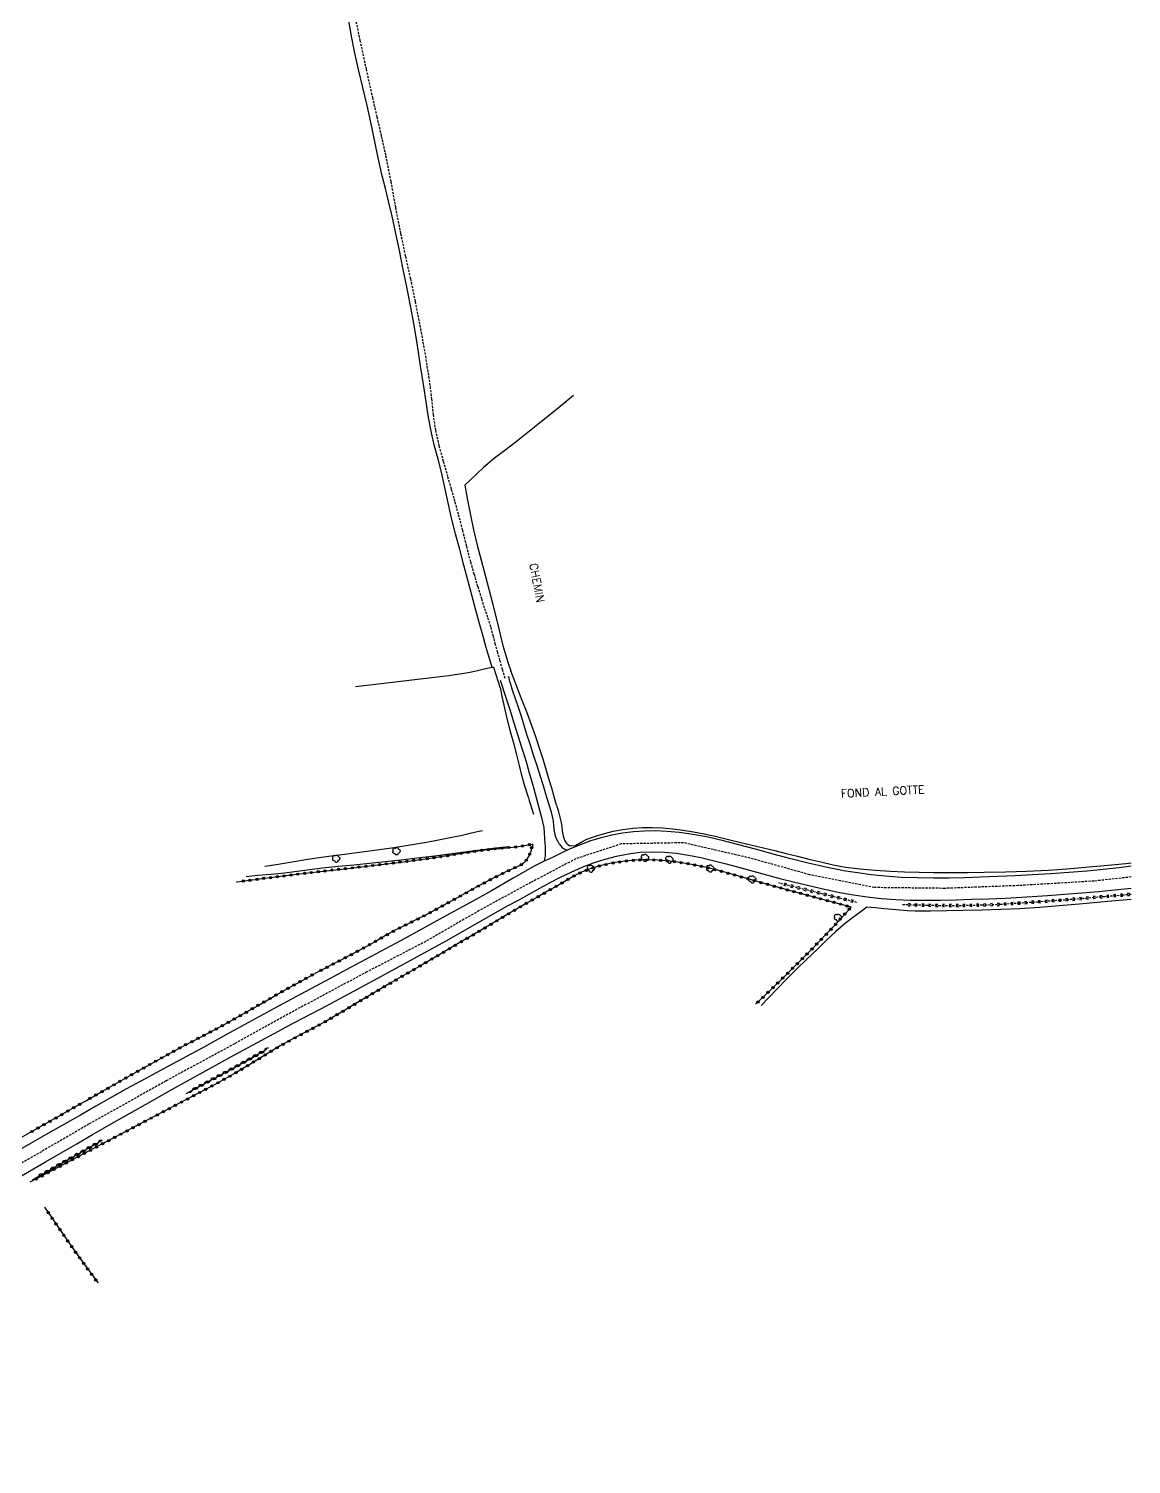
# Model space of a CAD drawing. Header units: millimetres. Extents: x 192000 to 193000, y 106000 to 107000.
# Drawn here: x 192759.1 to 193000, y 106000 to 106313.9 of the extents above; entities that cross this region are included whole.
import ezdxf

# ---------------------------------------------------------------- set-up
doc = ezdxf.new("R2010")
doc.units = ezdxf.units.MM
doc.linetypes.add('DASHED', pattern=[0.75, 0.5, -0.25])
doc.layers.get('0').update_dxf_attribs({"linetype": 'CONTINUOUS'})
for name, color, linetype in [('W0001', 6, 'DASHED'), ('W0008', 7, 'CONTINUOUS'), ('W0070', 7, 'DASHED'), ('W0071', 7, 'CONTINUOUS'), ('W0211', 2, 'CONTINUOUS'), ('W0214', 2, 'CONTINUOUS'), ('W0220', 5, 'DASHED'), ('W0300', 7, 'CONTINUOUS'), ('W0310', 3, 'CONTINUOUS'), ('W0322', 7, 'CONTINUOUS'), ('W0323', 7, 'CONTINUOUS'), ('W0330', 7, 'CONTINUOUS'), ('W0989', 7, 'CONTINUOUS')]:
    doc.layers.add(name, color=color, linetype=linetype)
doc.styles.get("Standard").update_dxf_attribs({"font": 'romans.shx', "width": 0.85})

# ---------------------------------------------------------------- blocks, each defined once
blk = doc.blocks.new('T300')
for p, q in [((-0.8, 0.51), (-0.86, 0.34)), ((-0.86, 0.34), (-0.86, 0.17)), ((-0.86, 0.17), (-0.74, 0.06)), ((-0.69, 0.63), (-0.8, 0.51)), ((-0.8, -0.06), (-0.74, 0.06)), ((-0.74, 0.06), (-0.69, 0.11)), ((-0.57, 0.69), (-0.69, 0.63)), ((-0.46, 0.69), (-0.57, 0.69)), ((-0.29, 0.63), (-0.46, 0.69)), ((-0.29, 0.63), (-0.17, 0.74)), ((-0.23, 0.57), (-0.29, 0.63)), ((-0.17, 0.74), (-0.06, 0.8)), ((-0.06, 0.8), (0.06, 0.8)), ((0.06, 0.8), (0.23, 0.74)), ((0.23, 0.74), (0.34, 0.63)), ((0.34, 0.63), (0.4, 0.51)), ((0.46, 0.46), (0.34, 0.46)), ((0.4, 0.51), (0.4, 0.46)), ((0.57, 0.4), (0.46, 0.46)), ((0.57, 0.4), (0.69, 0.29)), ((0.69, 0.29), (0.74, 0.17)), ((0.74, 0.06), (0.69, -0.17)), ((0.74, 0.17), (0.74, 0.06)), ((-0.8, -0.17), (-0.8, -0.06)), ((-0.8, -0.23), (-0.8, -0.17)), ((-0.74, -0.34), (-0.8, -0.23)), ((-0.69, -0.4), (-0.74, -0.34)), ((-0.51, -0.46), (-0.69, -0.4)), ((-0.4, -0.46), (-0.51, -0.46)), ((-0.4, -0.46), (-0.34, -0.46)), ((-0.34, -0.46), (-0.34, -0.4)), ((-0.34, -0.51), (-0.34, -0.46)), ((-0.29, -0.63), (-0.34, -0.51)), ((-0.17, -0.74), (-0.29, -0.63)), ((-0.06, -0.8), (-0.17, -0.74)), ((0.06, -0.8), (-0.06, -0.8)), ((0.17, -0.74), (0.06, -0.8)), ((0.23, -0.69), (0.17, -0.74)), ((0.29, -0.46), (0.23, -0.46)), ((0.29, -0.63), (0.23, -0.69)), ((0.46, -0.4), (0.29, -0.46)), ((0.34, -0.51), (0.29, -0.63)), ((0.34, -0.51), (0.34, -0.46)), ((0.57, -0.34), (0.46, -0.4)), ((0.63, -0.29), (0.57, -0.34)), ((0.69, -0.17), (0.63, -0.29))]:
    blk.add_line(p, q)
blk = doc.blocks.new('t323o')
at = {"color": 0, "linetype": 'Continuous'}
for radius in [0.25, 0.15]:
    blk.add_circle((0, 0), radius, dxfattribs=at)
blk = doc.blocks.new('t322o')
at = {"color": 0, "linetype": 'Continuous'}
for radius in [0.25, 0.15]:
    blk.add_circle((0, 0), radius, dxfattribs=at)
blk = doc.blocks.new('t310o')
at = {"color": 0, "linetype": 'Continuous'}
for centre, start, end in [((-0.5, 0.38), 216.8699, 323.1304), ((0.5, -0.37), 36.8699, 143.1303)]:
    blk.add_arc(centre, 0.625, start, end, dxfattribs=at)
blk = doc.blocks.new('t220o')
at = {"color": 0, "linetype": 'Continuous'}
for p, q in [((-0.25, 0.25), (0.25, 0.25)), ((-0.25, -0.25), (0.25, -0.25))]:
    blk.add_line(p, q, dxfattribs=at)

msp = doc.modelspace()

# ---------------------------------------------------------------- linework, layer by layer
at = {"layer": 'W0001'}
msp.add_lwpolyline([(193000, 106128.42), (192991.88, 106127.51), (192975.27, 106126.53), (192959.27, 106125.92), (192943.86, 106126.1), (192929.73, 106128.91), (192916.74, 106132.54), (192902.17, 106135.89), (192888.55, 106135.65), (192878.61, 106132.39), (192868.76, 106127.19), (192857.48, 106121.06), (192845.84, 106114.33), (192832.96, 106107.65), (192817.7, 106099.48), (192804.05, 106091.94), (192789.1, 106083.83), (192772.22, 106074.36), (192755.39, 106064.63)], dxfattribs=at)
at = {"layer": 'W0008'}
for points in [[(193000, 106130.77), (192997.36, 106130.45), (192993.86, 106130.06), (192990.35, 106129.71), (192986.39, 106129.39), (192982.42, 106129.12), (192978.44, 106128.89), (192974.66, 106128.69), (192970.87, 106128.52), (192967.08, 106128.38), (192963.64, 106128.26), (192960.2, 106128.16), (192956.76, 106128.14), (192953.25, 106128.2), (192949.75, 106128.33), (192946.25, 106128.57), (192943.19, 106128.89), (192940.14, 106129.3), (192937.11, 106129.78), (192933.25, 106130.55), (192929.42, 106131.45), (192925.6, 106132.4), (192921.72, 106133.43), (192917.86, 106134.52), (192913.98, 106135.54), (192910.59, 106136.38), (192907.18, 106137.17), (192903.75, 106137.79), (192901.18, 106138.13), (192898.59, 106138.38), (192896.01, 106138.49), (192893.6, 106138.45), (192891.2, 106138.29), (192888.82, 106138), (192886.47, 106137.55), (192884.15, 106136.98), (192881.86, 106136.3), (192877.72, 106134.7), (192876.76, 106134.25), (192873.68, 106132.77), (192871.72, 106131.84), (192869.65, 106130.84)], [(192773.01, 106072.1), (192778.78, 106075.38), (192784.56, 106078.66), (192790.35, 106081.92), (192797.2, 106085.74), (192804.06, 106089.52), (192810.94, 106093.27), (192816.97, 106096.49), (192823.02, 106099.68), (192829.05, 106102.9), (192836.13, 106106.74), (192843.2, 106110.61), (192850.26, 106114.48), (192863.72, 106122.07), (192866.07, 106123.38), (192868.42, 106124.68), (192870.78, 106125.97), (192873.03, 106127.18), (192875.29, 106128.37), (192877.59, 106129.48), (192880.03, 106130.54), (192882.51, 106131.51), (192885.04, 106132.33), (192887.55, 106132.99), (192890.11, 106133.5), (192892.68, 106133.83), (192895.33, 106133.94), (192897.99, 106133.85), (192900.63, 106133.62), (192903.28, 106133.21), (192905.91, 106132.65), (192908.53, 106132.05), (192911.49, 106131.3), (192914.43, 106130.49), (192917.37, 106129.67), (192920.3, 106128.89), (192923.23, 106128.1), (192926.16, 106127.35), (192929.54, 106126.52), (192932.93, 106125.73), (192936.33, 106125.03), (192939.32, 106124.5), (192942.32, 106124.04), (192945.34, 106123.69), (192948.52, 106123.47), (192951.71, 106123.37), (192954.9, 106123.33), (192958.32, 106123.35), (192961.74, 106123.43), (192965.16, 106123.54), (192968.81, 106123.66), (192972.46, 106123.8), (192976.11, 106123.98), (192981.7, 106124.35), (192987.29, 106124.8), (192992.88, 106125.25)], [(192869.65, 106130.84), (192864.91, 106128.13), (192860.18, 106125.42), (192855.43, 106122.74), (192850.4, 106119.96), (192845.35, 106117.21), (192840.29, 106114.48), (192834.86, 106111.55), (192829.42, 106108.64), (192823.98, 106105.73), (192818.36, 106102.69), (192812.73, 106099.65), (192807.11, 106096.6), (192802.28, 106093.94), (192797.45, 106091.27), (192792.62, 106088.62), (192788.56, 106086.45), (192784.5, 106084.3), (192780.45, 106082.11), (192777.09, 106080.21), (192773.73, 106078.29), (192770.38, 106076.36)], [(192992.88, 106125.25), (192997.04, 106125.68), (193000, 106125.98)], [(192770.38, 106076.36), (192763.27, 106072.3), (192756.16, 106068.23), (192749.05, 106064.17), (192741.01, 106059.6), (192732.97, 106055.05), (192724.92, 106050.49), (192718.24, 106046.72), (192711.57, 106042.96), (192704.89, 106039.18), (192698.27, 106035.42), (192691.65, 106031.65), (192685.04, 106027.86), (192677.6, 106023.58), (192670.17, 106019.27), (192662.74, 106014.97), (192655.4, 106010.73), (192648.06, 106006.48), (192640.7, 106002.25), (192636.78, 106000)], [(192757.51, 106063.07), (192762.76, 106066.11), (192766.18, 106068.1), (192769.59, 106070.1), (192773.01, 106072.1)]]:
    msp.add_lwpolyline(points, dxfattribs=at)
at = {"layer": 'W0070'}
msp.add_lwpolyline([(192830.12, 106317.62), (192831.45, 106311.35), (192832.8, 106305.08), (192834.18, 106298.82), (192835.15, 106294.6), (192836.12, 106290.38), (192837.06, 106286.16), (192838.18, 106280.47), (192839.23, 106274.77), (192840.33, 106269.08), (192841.39, 106264.12), (192842.49, 106259.17), (192843.53, 106254.21), (192844.68, 106248.28), (192845.75, 106242.33), (192846.68, 106236.37), (192847.08, 106232.94), (192847.43, 106229.51), (192847.94, 106226.11), (192848.72, 106222.7), (192849.66, 106219.32), (192850.62, 106215.94), (192851.39, 106213.19), (192852.18, 106210.44), (192852.95, 106207.68), (192853.84, 106204.22), (192854.7, 106200.75), (192855.6, 106197.3), (192856.38, 106194.59), (192857.18, 106191.9), (192858, 106189.21), (192858.68, 106187.14), (192859.36, 106185.08), (192860.02, 106183.01), (192860.5, 106181.25), (192860.96, 106179.48), (192861.43, 106177.72), (192861.99, 106175.76), (192862.55, 106173.82), (192863.11, 106171.87)], dxfattribs=at)
at = {"layer": 'W0071'}
for points in [[(192862.1, 106171.44), (192862.24, 106171)], [(192862.24, 106171), (192863.11, 106168.34), (192864.11, 106165.23), (192865.11, 106162.12), (192865.98, 106159.37), (192866.85, 106156.61), (192867.69, 106153.85), (192868.46, 106151.16), (192869.21, 106148.46), (192869.94, 106145.76), (192870.56, 106143.6), (192871.16, 106141.44), (192871.6, 106139.25), (192871.72, 106138.07), (192871.79, 106136.89), (192871.87, 106135.7)], [(192864.28, 106171), (192864.23, 106171.17), (192864.13, 106171.54), (192864.03, 106171.91), (192863.93, 106172.28)], [(192874.96, 106135.68), (192874.68, 106136.22), (192874.4, 106136.76), (192874.16, 106137.32), (192873.93, 106138.42), (192873.85, 106139.56), (192873.73, 106140.69), (192873.3, 106142.57), (192872.74, 106144.43), (192872.17, 106146.28), (192871.54, 106148.35), (192870.88, 106150.42), (192870.22, 106152.49), (192869.46, 106154.86), (192868.69, 106157.23), (192867.93, 106159.6), (192867.32, 106161.56), (192866.72, 106163.53), (192866.1, 106165.49), (192865.46, 106167.38), (192864.81, 106169.26), (192864.28, 106171)], [(192871.87, 106135.7), (192871.91, 106134.98), (192871.95, 106134.26), (192871.95, 106133.53), (192871.89, 106132.97), (192871.81, 106132.4), (192871.72, 106131.84)], [(192874.96, 106135.68), (192875.27, 106135.32), (192875.58, 106134.95), (192875.93, 106134.64), (192876.2, 106134.49), (192876.48, 106134.37), (192876.76, 106134.25)]]:
    msp.add_lwpolyline(points, dxfattribs=at)
at = {"layer": 'W0211'}
for points in [[(192865.37, 106171), (192864.4, 106173.48)], [(192862.06, 106169.81), (192862.54, 106167.57), (192863.02, 106165.32), (192863.54, 106163.07), (192864.21, 106160.51), (192864.92, 106157.95), (192865.62, 106155.39), (192866.2, 106153.05), (192866.78, 106150.7), (192867.43, 106148.37), (192867.64, 106147.69), (192867.86, 106147.01), (192868.08, 106146.33), (192868.27, 106145.73), (192868.45, 106145.12), (192868.64, 106144.51)], [(192874.41, 106144.09), (192873.88, 106145.94), (192873.35, 106147.8), (192872.82, 106149.65), (192872.16, 106151.9), (192871.48, 106154.15), (192870.78, 106156.38), (192869.88, 106159.03), (192868.93, 106161.66), (192867.96, 106164.29), (192866.79, 106167.36), (192865.6, 106170.42), (192865.37, 106171)], [(192868.64, 106144.51), (192869.38, 106142.17)], [(192858.22, 106138.54), (192856.74, 106138.2), (192855.26, 106137.85), (192853.77, 106137.52), (192851.18, 106136.96), (192848.59, 106136.44), (192845.98, 106135.94), (192842.42, 106135.34), (192838.83, 106134.81), (192835.25, 106134.3), (192831.36, 106133.78), (192827.48, 106133.29), (192823.59, 106132.77), (192820.1, 106132.23), (192816.61, 106131.65), (192813.12, 106131.09), (192810.69, 106130.7)]]:
    msp.add_lwpolyline(points, dxfattribs=at)
at = {"layer": 'W0214'}
msp.add_lwpolyline([(192864, 106135.03), (192861.15, 106134.68), (192858.29, 106134.33), (192855.44, 106133.98), (192851.61, 106133.48), (192847.77, 106132.98), (192843.94, 106132.5), (192840.47, 106132.1), (192836.99, 106131.72), (192833.52, 106131.35), (192830.11, 106131.01), (192826.7, 106130.67), (192823.3, 106130.31), (192820.52, 106129.96), (192817.74, 106129.59), (192814.96, 106129.25), (192812.04, 106128.97), (192809.12, 106128.72), (192806.6, 106128.47)], dxfattribs=at)
at = {"layer": 'W0220'}
for points in [[(192940.06, 106122.84), (192937.52, 106123.47), (192934.97, 106124.09), (192932.43, 106124.72), (192929.27, 106125.51), (192926.12, 106126.31), (192922.96, 106127.1)], [(193000, 106124.6), (192998.11, 106124.43), (192994.17, 106124.1), (192989.34, 106123.69), (192984.5, 106123.29), (192979.66, 106122.94), (192975.58, 106122.66), (192971.5, 106122.4), (192967.42, 106122.23), (192964.39, 106122.15), (192961.36, 106122.12), (192958.32, 106122.13), (192955.54, 106122.18), (192952.76, 106122.26), (192949.97, 106122.35)]]:
    msp.add_lwpolyline(points, dxfattribs=at)
at = {"layer": 'W0310'}
for points in [[(192793.49, 106081.1), (192797.15, 106083.06), (192800.81, 106085.02), (192804.45, 106087.01), (192806.68, 106088.25), (192808.91, 106089.5), (192811.14, 106090.76)], [(192759.89, 106062.22), (192775.17, 106070.85)]]:
    msp.add_lwpolyline(points, dxfattribs=at)
at = {"layer": 'W0322'}
msp.add_lwpolyline([(192869.22, 106135.61), (192869, 106134.82), (192868.78, 106134.03), (192868.49, 106133.28), (192868.15, 106132.65), (192867.76, 106132.05), (192867.3, 106131.52), (192866.61, 106131.03), (192865.82, 106130.66), (192865.02, 106130.3), (192864.32, 106129.97), (192863.6, 106129.65), (192862.89, 106129.32), (192861.66, 106128.7), (192860.43, 106128.07), (192859.21, 106127.43), (192857.03, 106126.26), (192854.87, 106125.06), (192852.71, 106123.86), (192850.45, 106122.61), (192848.2, 106121.36), (192845.92, 106120.15), (192843.67, 106119.01), (192841.41, 106117.91), (192839.16, 106116.76), (192837.06, 106115.6), (192834.98, 106114.41), (192832.89, 106113.24), (192831.02, 106112.23), (192829.15, 106111.22), (192827.28, 106110.23), (192825.39, 106109.25), (192823.49, 106108.28), (192821.6, 106107.3)], dxfattribs=at)
at = {"layer": 'W0323'}
for points in [[(192804.47, 106127.31), (192804.59, 106127.32), (192810.07, 106128.06), (192814.11, 106128.57), (192818.15, 106129.07), (192822.19, 106129.55), (192826.17, 106130.01), (192830.15, 106130.45), (192834.12, 106130.91), (192838.67, 106131.46), (192843.22, 106132.04), (192847.77, 106132.66), (192851.45, 106133.23), (192855.13, 106133.82), (192858.82, 106134.33), (192861.22, 106134.59), (192863.63, 106134.82), (192866.04, 106135.05), (192869.22, 106135.61)], [(192917.91, 106100.58), (192920.86, 106103.41), (192924.15, 106106.61), (192927.27, 106109.7), (192930.36, 106112.8), (192933.41, 106115.96), (192935.22, 106117.91), (192937.01, 106119.88), (192938.8, 106121.85), (192936.1, 106122.57), (192933.39, 106123.29), (192930.69, 106124.02), (192927.23, 106124.95), (192923.77, 106125.89), (192920.31, 106126.84), (192917.53, 106127.64), (192914.75, 106128.45), (192911.96, 106129.22), (192909.56, 106129.87), (192907.16, 106130.49), (192904.74, 106131.02), (192902.66, 106131.39), (192900.58, 106131.71), (192898.48, 106131.94), (192896.43, 106132.09), (192894.37, 106132.16), (192892.32, 106132.13), (192890.22, 106131.98), (192888.13, 106131.71), (192886.06, 106131.33), (192883.89, 106130.82), (192881.74, 106130.18), (192879.67, 106129.37), (192878.02, 106128.53), (192876.42, 106127.58), (192874.82, 106126.62), (192872.47, 106125.29), (192870.11, 106123.96), (192867.77, 106122.62), (192864.31, 106120.59), (192860.88, 106118.54), (192857.44, 106116.48), (192853.3, 106114.06), (192849.16, 106111.63), (192845.02, 106109.21), (192841.47, 106107.15), (192837.93, 106105.09), (192834.38, 106103.03), (192830.91, 106100.94), (192827.44, 106098.86), (192823.94, 106096.83), (192820.64, 106095.03), (192817.32, 106093.29), (192814.02, 106091.48), (192810.68, 106089.48), (192807.37, 106087.42), (192804.03, 106085.42), (192800.19, 106083.28), (192796.31, 106081.21), (192792.42, 106079.16), (192788.42, 106077.04), (192784.41, 106074.93), (192780.41, 106072.82), (192773.38, 106069.1), (192766.35, 106065.37), (192759.32, 106061.65)], [(192771.17, 106079.24), (192775.2, 106081.55), (192779.23, 106083.86), (192783.26, 106086.14), (192786.35, 106087.87), (192789.44, 106089.59), (192792.54, 106091.28), (192795.49, 106092.83), (192798.45, 106094.35), (192801.4, 106095.91), (192805.31, 106098.1), (192809.19, 106100.34), (192813.08, 106102.57), (192815.92, 106104.15), (192818.76, 106105.73), (192821.6, 106107.3)], [(192771.17, 106079.24), (192765.28, 106075.89), (192759.39, 106072.53), (192753.49, 106069.19)], [(192762.51, 106056.25), (192765.08, 106052.51), (192767.64, 106048.76), (192770.25, 106045.04), (192772.43, 106042.05), (192774.22, 106039.65)]]:
    msp.add_lwpolyline(points, dxfattribs=at)
at = {"layer": 'W0330'}
for points in [[(192860.37, 106174.24), (192859.93, 106175.69), (192859.49, 106177.14), (192859.06, 106178.59), (192858.28, 106181.32), (192857.53, 106184.06), (192856.79, 106186.79), (192855.91, 106190.06), (192855.04, 106193.32), (192854.17, 106196.59), (192853.25, 106200.02), (192852.34, 106203.44), (192851.47, 106206.88), (192850.71, 106210.23), (192849.99, 106213.58), (192849.24, 106216.93), (192848.51, 106219.79), (192847.76, 106222.64), (192847.09, 106225.51), (192846.46, 106228.89), (192845.94, 106232.29), (192845.42, 106235.69), (192844.72, 106240.16), (192844.03, 106244.63), (192843.29, 106249.09), (192842.51, 106253.27), (192841.69, 106257.45), (192840.85, 106261.62), (192840.08, 106265.37), (192839.3, 106269.12), (192838.48, 106272.87), (192837.75, 106275.92), (192837, 106278.96), (192836.26, 106282.01), (192835.16, 106287.03), (192834.11, 106292.05), (192833.02, 106297.07), (192832.08, 106301.01), (192831.12, 106304.95), (192830.23, 106308.9), (192829.61, 106312.24), (192829.03, 106315.58)], [(192878.09, 106233.69), (192874.75, 106230.95), (192870.36, 106227.37), (192865.94, 106223.82), (192863.41, 106221.89), (192860.88, 106219.97), (192858.42, 106217.95), (192857.05, 106216.67), (192855.7, 106215.36), (192854.36, 106214.05)], [(192854.36, 106214.05), (192854.99, 106210.79), (192855.61, 106207.54), (192856.3, 106204.3), (192857.09, 106200.99), (192857.94, 106197.7), (192858.8, 106194.41), (192859.6, 106191.36), (192860.39, 106188.31), (192861.17, 106185.26), (192861.71, 106183.01), (192862.24, 106180.77), (192862.82, 106178.53), (192863.33, 106176.84), (192863.87, 106175.16), (192864.4, 106173.48)], [(192860.37, 106174.24), (192858.62, 106173.84), (192856.88, 106173.44), (192855.12, 106173.07), (192850.85, 106172.38), (192846.54, 106171.87), (192842.23, 106171.38), (192839.15, 106171)], [(192861.7, 106171), (192860.74, 106174.2), (192860.37, 106174.24)], [(192839.14, 106171), (192837.31, 106170.77), (192832.4, 106170.18), (192830.51, 106169.96)], [(192862.06, 106169.81), (192861.7, 106171)], [(192874.41, 106144.09), (192874.74, 106142.93), (192875.08, 106141.78), (192875.37, 106140.62), (192875.54, 106139.55), (192875.67, 106138.48), (192875.89, 106137.43), (192876.04, 106136.88), (192876.21, 106136.33), (192876.49, 106135.87), (192876.74, 106135.62), (192877.04, 106135.42), (192877.35, 106135.25), (192878.53, 106135.3), (192879.79, 106136.02), (192881.06, 106136.71), (192882.95, 106137.35), (192884.87, 106137.93), (192886.81, 106138.41), (192888.92, 106138.81), (192891.06, 106139.1), (192893.2, 106139.26), (192895.38, 106139.27), (192897.56, 106139.14), (192899.74, 106138.95), (192902.05, 106138.67), (192904.36, 106138.3), (192906.65, 106137.88), (192909.35, 106137.29), (192912.02, 106136.62), (192914.69, 106135.95), (192917.16, 106135.36), (192919.62, 106134.77), (192922.08, 106134.18), (192924.57, 106133.56), (192927.05, 106132.94), (192929.54, 106132.33), (192932.19, 106131.7), (192934.85, 106131.09), (192937.53, 106130.58), (192940.76, 106130.16), (192944.02, 106129.88), (192947.28, 106129.68), (192950.46, 106129.54), (192953.64, 106129.46), (192956.82, 106129.42), (192960.51, 106129.39), (192964.19, 106129.4), (192967.88, 106129.44), (192972.53, 106129.54), (192977.18, 106129.7), (192981.83, 106129.94), (192985.92, 106130.23), (192990.01, 106130.58), (192994.1, 106130.95), (192996.46, 106131.16), (192998.82, 106131.38), (193000, 106131.49)], [(193000, 106123.49), (192996.51, 106123.18), (192992.55, 106122.82), (192988.58, 106122.47), (192984.28, 106122.1), (192979.97, 106121.75), (192975.66, 106121.47), (192971.51, 106121.28), (192967.36, 106121.16), (192963.21, 106121.07), (192959.71, 106120.98), (192956.22, 106120.92), (192952.73, 106120.97), (192951.1, 106121.04), (192949.46, 106121.15), (192947.83, 106121.27), (192945.96, 106121.44), (192944.1, 106121.64), (192942.24, 106121.84), (192940.68, 106120.67), (192939.11, 106119.5), (192937.58, 106118.29), (192935.47, 106116.47), (192933.43, 106114.57), (192931.41, 106112.64), (192929.12, 106110.47), (192926.86, 106108.28), (192924.63, 106106.06), (192922.67, 106104.03), (192920.73, 106101.98), (192919.13, 106100.3)]]:
    msp.add_lwpolyline(points, dxfattribs=at)

# ---------------------------------------------------------------- block references
at = {"layer": 'W0220'}
for p, rotation in [((192924.41, 106126.73), 165.886941142857), ((192925.87, 106126.37), 165.886941142857), ((192927.32, 106126), 165.8869411431053), ((192928.78, 106125.64), 165.8869411431053), ((192930.23, 106125.27), 165.9765600579956), ((192931.69, 106124.91), 165.9765600579956), ((192933.14, 106124.55), 166.0912100902151), ((192934.6, 106124.19), 166.0912100902151), ((192936.06, 106123.83), 166.1814890052877), ((192937.51, 106123.47), 166.1814890052877), ((192938.97, 106123.11), 166.1602287778318), ((192970.97, 106122.38), 182.5108717142771), ((192972.46, 106122.46), 183.5632168091862), ((192973.96, 106122.56), 183.5632168091862), ((192975.46, 106122.65), 183.5632168091862), ((192976.95, 106122.75), 183.9418108970115), ((192978.45, 106122.86), 183.9418108970115), ((192979.95, 106122.96), 184.1949677641922), ((192981.44, 106123.07), 184.1949677641922), ((192982.94, 106123.18), 184.1949677641922), ((192984.43, 106123.29), 184.1949677641922), ((192985.93, 106123.41), 184.6440489697033), ((192987.42, 106123.53), 184.6440489697033), ((192988.92, 106123.65), 184.6440489697033), ((192990.41, 106123.78), 184.845994145581), ((192991.91, 106123.91), 184.845994145581), ((192993.4, 106124.03), 184.845994145581), ((192994.9, 106124.16), 184.866052290595), ((192996.39, 106124.29), 184.866052290595), ((192997.89, 106124.41), 184.866052290595), ((192999.38, 106124.54), 185.0131137549437), ((192951.47, 106122.3), 178.2923342330551), ((192952.97, 106122.26), 178.2917209904566), ((192954.47, 106122.21), 178.2917209904566), ((192955.97, 106122.17), 178.9710915877586), ((192957.47, 106122.15), 178.9710915877586), ((192958.97, 106122.13), 179.8488739952569), ((192960.47, 106122.13), 179.8488739952569), ((192961.97, 106122.13), 180.5855942360078), ((192963.47, 106122.14), 180.5855942360078), ((192964.97, 106122.17), 181.3607787692556), ((192966.47, 106122.2), 181.3607787692556), ((192967.97, 106122.25), 182.5108717142771), ((192969.47, 106122.32), 182.5108717142771)]:
    msp.add_blockref('t220o', p, dxfattribs=dict(at, rotation=rotation))
at = {"layer": 'W0300', "rotation": 359.9999899820874}
for p in [(192826.3, 106132.4), (192839.47, 106134.03), (192893.79, 106132.57), (192899.11, 106132.19), (192881.96, 106130.21), (192908.04, 106130.24), (192917.21, 106127.88), (192935.96, 106119.49)]:
    msp.add_blockref('T300', p, dxfattribs=at)
at = {"layer": 'W0310'}
for p, rotation in [((192805.37, 106087.52), 29.12209539127901), ((192806.68, 106088.25), 29.12209539127901), ((192807.99, 106088.98), 29.39192864107936), ((192809.3, 106089.72), 29.37240282345094), ((192810.6, 106090.46), 29.37240282345094), ((192800.11, 106084.64), 28.17728576931074), ((192801.43, 106085.36), 28.58510901582575), ((192802.74, 106086.07), 28.58510901582575), ((192804.06, 106086.79), 28.58510901582575), ((192794.82, 106081.81), 28.17728576912094), ((192796.14, 106082.52), 28.17728576912094), ((192797.46, 106083.23), 28.17728576931074), ((192798.78, 106083.94), 28.17728576931074), ((192771.64, 106068.86), 29.46056346035069), ((192772.95, 106069.59), 29.46056346035069), ((192774.26, 106070.33), 29.46056346035069), ((192766.42, 106065.9), 29.46056346035069), ((192767.73, 106066.64), 29.46056346035069), ((192769.03, 106067.38), 29.46056346035069), ((192770.34, 106068.12), 29.46056346035069), ((192761.2, 106062.95), 29.46056346035069), ((192762.5, 106063.69), 29.46056346035069), ((192763.81, 106064.43), 29.46056346035069), ((192765.11, 106065.17), 29.46056346035069)]:
    msp.add_blockref('t310o', p, dxfattribs=dict(at, rotation=rotation))
at = {"layer": 'W0322'}
for p, rotation in [((192867.79, 106132.09), 236.9962092215492), ((192868.53, 106133.4), 248.6724248900254), ((192869, 106134.82), 254.4871256741837), ((192862.62, 106129.18), 206.3236899565788), ((192863.98, 106129.82), 204.3045492662814), ((192865.34, 106130.45), 204.1085159007307), ((192866.7, 106131.09), 215.2143327094482), ((192855.99, 106125.68), 209.1064024783927), ((192857.3, 106126.41), 208.3384441536375), ((192858.62, 106127.12), 208.3384441536375), ((192859.95, 106127.82), 207.6599781202633), ((192861.28, 106128.51), 207.2519734934036), ((192850.74, 106122.77), 208.9207962087061), ((192852.06, 106123.5), 208.9207962087061), ((192853.37, 106124.22), 209.0230783628073), ((192854.68, 106124.95), 209.0230783628073), ((192844.13, 106119.24), 206.7276496182661), ((192845.47, 106119.92), 206.7276496182661), ((192846.8, 106120.61), 208.1757907901909), ((192848.12, 106121.32), 208.1757907901909), ((192849.43, 106122.05), 208.8906063831937), ((192838.77, 106116.55), 208.8642070887186), ((192840.1, 106117.24), 206.981703456809), ((192841.43, 106117.92), 206.0267446773167), ((192842.78, 106118.58), 206.0267446773167), ((192832.23, 106112.88), 208.509196219342), ((192833.54, 106113.6), 209.3564513367059), ((192834.85, 106114.34), 209.3564513367059), ((192836.15, 106115.08), 209.7834124136326), ((192837.45, 106115.82), 208.8642070887186), ((192826.93, 106110.05), 207.4916192140091), ((192828.26, 106110.75), 207.8565829948011), ((192829.58, 106111.45), 208.1709413809792), ((192830.91, 106112.16), 208.1709413809792), ((192822.93, 106107.99), 207.1908151071594), ((192824.27, 106108.67), 207.1908151071594), ((192825.6, 106109.36), 207.4916192140091)]:
    msp.add_blockref('t322o', p, dxfattribs=dict(at, rotation=rotation))
at = {"layer": 'W0323'}
for p, rotation in [((192865.48, 106135), 5.451551098608888), ((192866.97, 106135.21), 9.944180648059872), ((192868.44, 106135.47), 9.944180648059872), ((192841.7, 106131.85), 7.242825804642054), ((192843.18, 106132.04), 7.242825804642054), ((192844.67, 106132.24), 7.732528152669278), ((192846.16, 106132.44), 7.732528152669278), ((192847.64, 106132.64), 7.732528152669278), ((192849.13, 106132.87), 8.739146166574875), ((192850.61, 106133.1), 8.739146166574875), ((192852.09, 106133.33), 9.12610993315214), ((192853.57, 106133.57), 9.12610993315214), ((192855.05, 106133.8), 9.12610993315214), ((192856.54, 106134.01), 7.949496454308887), ((192858.02, 106134.22), 7.949496454308887), ((192859.51, 106134.41), 6.214703836328468), ((192861, 106134.57), 6.214703836328468), ((192862.5, 106134.71), 5.425752667369793), ((192863.99, 106134.86), 5.451551098608888), ((192889.68, 106131.91), 187.2125575786834), ((192891.17, 106132.05), 184.1690223377947), ((192892.67, 106132.14), 180.8925592157085), ((192894.17, 106132.16), 180.8925592157085), ((192895.67, 106132.12), 177.9406891074678), ((192897.17, 106132.03), 175.7636052008813), ((192898.66, 106131.92), 173.6778276829033), ((192814.88, 106128.66), 7.001022384179412), ((192816.37, 106128.85), 7.001022384179412), ((192817.86, 106129.03), 7.001022384179412), ((192819.35, 106129.21), 6.829913913319843), ((192820.84, 106129.39), 6.829913913319843), ((192822.33, 106129.57), 6.526709018596016), ((192823.82, 106129.74), 6.526709018596016), ((192825.31, 106129.91), 6.526709018596016), ((192826.8, 106130.08), 6.352834936420176), ((192828.29, 106130.24), 6.352834936420176), ((192829.78, 106130.41), 6.352834936420176), ((192831.27, 106130.58), 6.599446897303459), ((192832.76, 106130.75), 6.599446897303459), ((192834.25, 106130.92), 6.9638472115142), ((192835.74, 106131.11), 6.9638472115142), ((192837.23, 106131.29), 6.9638472115142), ((192838.72, 106131.47), 7.242825804642054), ((192840.21, 106131.66), 7.242825804642054), ((192878.21, 106128.63), 207.0494242466637), ((192879.55, 106129.31), 207.0494242466637), ((192880.94, 106129.87), 201.1891553012723), ((192882.35, 106130.36), 196.6771658820539), ((192883.79, 106130.79), 196.6771658820539), ((192885.25, 106131.14), 193.3199278177601), ((192886.72, 106131.45), 190.3803734551145), ((192888.19, 106131.72), 187.2125575786834), ((192900.15, 106131.75), 173.6778276829033), ((192901.64, 106131.55), 171.4974284866505), ((192903.12, 106131.31), 169.7510779291654), ((192904.6, 106131.04), 169.7510779291654), ((192906.06, 106130.73), 167.5790324208534), ((192907.52, 106130.39), 165.5549479181658), ((192908.98, 106130.02), 165.5549479181658), ((192910.43, 106129.63), 164.9555265961399), ((192911.87, 106129.24), 164.9555265961399), ((192913.32, 106128.84), 164.4705913927026), ((192805.96, 106127.51), 7.639781302124114), ((192807.45, 106127.71), 7.639781302124114), ((192808.93, 106127.91), 7.639781302124114), ((192810.42, 106128.1), 7.214085218554629), ((192811.91, 106128.29), 7.214085218554629), ((192813.4, 106128.48), 7.214085218554629), ((192873.03, 106125.61), 209.4582338528979), ((192874.33, 106126.35), 209.4582338528979), ((192875.63, 106127.11), 210.8055104432902), ((192876.92, 106127.87), 210.7897660188154), ((192914.77, 106128.44), 163.7746241050293), ((192916.21, 106128.02), 163.7746241050293), ((192917.65, 106127.6), 163.9812142228534), ((192919.09, 106127.19), 163.9812142228534), ((192920.53, 106126.78), 164.5990908239732), ((192921.98, 106126.38), 164.5990908239732), ((192923.42, 106125.98), 164.5990908239732), ((192924.87, 106125.59), 164.8626467540046), ((192867.81, 106122.65), 209.7817054624987), ((192869.11, 106123.39), 209.7817054624987), ((192870.41, 106124.13), 209.4871256731365), ((192871.72, 106124.87), 209.4871256731365), ((192926.32, 106125.2), 164.8626467540046), ((192927.77, 106124.81), 164.943979964275), ((192929.21, 106124.42), 164.943979964275), ((192930.66, 106124.03), 164.943979964275), ((192932.11, 106123.64), 164.9565819237939), ((192933.56, 106123.25), 165.0158619150889), ((192935.01, 106122.86), 165.0158619150889), ((192936.46, 106122.47), 165.0158619152429), ((192862.64, 106119.59), 210.8803566205835), ((192863.93, 106120.36), 210.8803566205835), ((192865.22, 106121.13), 210.4242180121616), ((192866.52, 106121.89), 210.4242180121616), ((192936.39, 106119.2), 47.6944631192511), ((192937.4, 106120.31), 47.69589461161881), ((192937.91, 106122.08), 165.0158619152429), ((192938.41, 106121.42), 47.69589461161881), ((192857.49, 106116.52), 210.8852893663111), ((192858.78, 106117.29), 210.8852893663111), ((192860.07, 106118.06), 210.8852893663111), ((192861.36, 106118.83), 210.8803566205835), ((192934.37, 106116.99), 47.13236843654813), ((192935.39, 106118.09), 47.6944631192511), ((192852.32, 106113.48), 210.3656242528474), ((192853.61, 106114.24), 210.3656242528474), ((192854.91, 106115), 210.3656242528474), ((192856.2, 106115.76), 210.3656242528474), ((192931.26, 106113.73), 46.01643138321784), ((192932.3, 106114.81), 46.01643138321784), ((192933.34, 106115.89), 46.01643138321784), ((192847.14, 106110.45), 210.3020109969917), ((192848.43, 106111.21), 210.3020109969917), ((192849.73, 106111.97), 210.3656242528474), ((192851.02, 106112.72), 210.3656242528474), ((192928.1, 106110.53), 45.09238266647446), ((192929.16, 106111.59), 45.09238266647446), ((192930.22, 106112.66), 45.09238266647446), ((192820.98, 106106.96), 28.98777989992136), ((192840.66, 106106.67), 210.1729581962851), ((192841.96, 106107.43), 210.2041389009593), ((192843.25, 106108.18), 210.2041389009593), ((192844.55, 106108.94), 210.2041389009593), ((192845.84, 106109.69), 210.3020109969917), ((192924.91, 106107.36), 44.72285392153938), ((192925.97, 106108.42), 44.72285392153938), ((192927.04, 106109.47), 44.72285392153938), ((192815.73, 106104.05), 29.16940454426599), ((192817.04, 106104.78), 28.98777990039473), ((192818.35, 106105.5), 28.98777990039473), ((192819.66, 106106.23), 28.98777989992136), ((192835.47, 106103.66), 210.1538575934149), ((192836.77, 106104.41), 210.1538575934149), ((192838.07, 106105.17), 210.1729581962851), ((192839.36, 106105.92), 210.1729581962851), ((192921.69, 106104.22), 44.20501245226995), ((192922.76, 106105.26), 44.20501245226995), ((192923.84, 106106.31), 44.20501245226995), ((192809.2, 106100.35), 29.80668901790997), ((192810.51, 106101.1), 29.80668901790997), ((192811.81, 106101.84), 29.80668901790997), ((192813.11, 106102.59), 29.16940454426599), ((192814.42, 106103.32), 29.16940454426599), ((192830.32, 106100.59), 210.9734627458664), ((192831.6, 106101.36), 210.9734627456544), ((192832.89, 106102.13), 210.9734627456544), ((192834.18, 106102.9), 210.9734627456544), ((192918.45, 106101.09), 43.81680902309852), ((192919.53, 106102.13), 43.81680902309852), ((192920.61, 106103.17), 43.81680902309852), ((192804, 106097.36), 29.2407979693435), ((192805.31, 106098.1), 29.2407979693435), ((192806.61, 106098.85), 30.05228974242783), ((192807.91, 106099.6), 30.05228974242783), ((192825.15, 106097.53), 210.1504679601027), ((192826.45, 106098.29), 210.1504679601027), ((192827.75, 106099.04), 210.9734627458664), ((192829.03, 106099.82), 210.9734627458664), ((192798.73, 106094.5), 27.83466249261153), ((192800.06, 106095.2), 27.83466249261153), ((192801.38, 106095.9), 27.83466249261153), ((192802.69, 106096.63), 29.2407979693435), ((192819.9, 106094.64), 207.7592512286793), ((192821.22, 106095.35), 208.5105840434182), ((192822.54, 106096.07), 208.5105840434182), ((192823.86, 106096.78), 208.5105840434182), ((192792.08, 106091.03), 28.58070570766976), ((192793.4, 106091.73), 27.68081179736591), ((192794.73, 106092.43), 27.68081179736591), ((192796.06, 106093.12), 27.24189290837469), ((192797.4, 106093.81), 27.24189290837469), ((192813.31, 106091.06), 210.8881285671741), ((192814.61, 106091.8), 208.7091403707527), ((192815.93, 106092.52), 208.7091403707527), ((192817.24, 106093.24), 208.7091403707527), ((192818.57, 106093.94), 207.7592512286793), ((192786.82, 106088.14), 29.05145632517818), ((192788.13, 106088.87), 29.05145632517818), ((192789.45, 106089.59), 28.58070570766976), ((192790.76, 106090.31), 28.58070570766976), ((192808.19, 106087.93), 211.8683383061736), ((192809.46, 106088.72), 211.8683383061736), ((192810.74, 106089.52), 210.8881285671741), ((192812.02, 106090.29), 210.8881285671741), ((192781.59, 106085.2), 29.53197791804727), ((192782.9, 106085.94), 29.53197791804727), ((192784.2, 106086.67), 29.26240192676661), ((192785.51, 106087.41), 29.26240192676661), ((192803.03, 106084.86), 209.0736034723755), ((192804.34, 106085.6), 210.961235265897), ((192805.62, 106086.38), 210.961235265897), ((192806.91, 106087.15), 210.961235265897), ((192775.08, 106081.48), 29.81380160805197), ((192776.38, 106082.23), 29.80308690214919), ((192777.68, 106082.97), 29.80308690214919), ((192778.98, 106083.72), 29.80308690214919), ((192780.29, 106084.46), 29.53197791804727), ((192797.77, 106081.99), 208.0456544573078), ((192799.09, 106082.7), 208.0456544573078), ((192800.41, 106083.41), 209.0736034723755), ((192801.72, 106084.14), 209.0736034723755), ((192770.22, 106078.7), 209.6924654489419), ((192772.47, 106079.99), 29.81380160805197), ((192773.78, 106080.74), 29.81380160805197), ((192791.14, 106078.48), 207.9124058393689), ((192792.46, 106079.18), 207.8708446528991), ((192793.79, 106079.88), 207.8708446528991), ((192795.12, 106080.59), 207.8708446528991), ((192796.44, 106081.29), 208.0456544573078), ((192765.01, 106075.73), 209.6998069630217), ((192766.31, 106076.47), 209.6924654489419), ((192767.62, 106077.22), 209.6924654489419), ((192768.92, 106077.96), 209.6924654489419), ((192785.83, 106075.68), 207.7426224867992), ((192787.16, 106076.38), 207.7426224867992), ((192788.49, 106077.08), 207.9124058393689), ((192789.81, 106077.78), 207.9124058393689), ((192759.8, 106072.76), 209.6998069630217), ((192761.1, 106073.5), 209.6998069630217), ((192762.4, 106074.24), 209.6998069630217), ((192763.71, 106074.99), 209.6998069630217), ((192779.2, 106072.18), 207.888661259962), ((192780.52, 106072.88), 207.7709212293618), ((192781.85, 106073.58), 207.7709212293618), ((192783.18, 106074.28), 207.7709212293618), ((192784.5, 106074.98), 207.7426224867992), ((192773.89, 106069.38), 207.888661259962), ((192775.22, 106070.08), 207.888661259962), ((192776.55, 106070.78), 207.888661259962), ((192777.87, 106071.48), 207.888661259962), ((192767.27, 106065.86), 207.9466852314073), ((192768.59, 106066.57), 207.9466852314073), ((192769.92, 106067.27), 207.9466852314073), ((192771.24, 106067.97), 207.9466852314073), ((192772.57, 106068.67), 207.9466852314073), ((192761.97, 106063.05), 207.9369500607577), ((192763.29, 106063.75), 207.9369500607577), ((192764.62, 106064.46), 207.9369500607577), ((192765.94, 106065.16), 207.9369500607577), ((192760.64, 106062.35), 207.9369500607577), ((192763.36, 106055.01), 304.4285817885012), ((192764.2, 106053.78), 304.4285817885012), ((192765.05, 106052.54), 304.4285817885012), ((192765.9, 106051.3), 304.4357177792753), ((192766.75, 106050.06), 304.4357177792753), ((192767.6, 106048.83), 304.4357177792753), ((192768.46, 106047.6), 304.9992573862535), ((192769.32, 106046.37), 304.9992573862535), ((192770.18, 106045.14), 304.9992573862535), ((192771.06, 106043.93), 306.1764504125602), ((192771.95, 106042.72), 306.1764504125602), ((192772.84, 106041.51), 306.6347505026902), ((192773.73, 106040.31), 306.6347505026902)]:
    msp.add_blockref('t323o', p, dxfattribs=dict(at, rotation=rotation))

# ---------------------------------------------------------------- texts
at = {"layer": 'W0989'}
for s, rotation, p in [('CHEMIN', 280.4496, (192868.5, 106196.86)), ('FOND AL GOTTE', 2.8989, (192936.59, 106145.78))]:
    msp.add_text(s, height=1.75, rotation=rotation, dxfattribs=at).set_placement(p)

doc.saveas('drawing.dxf')
